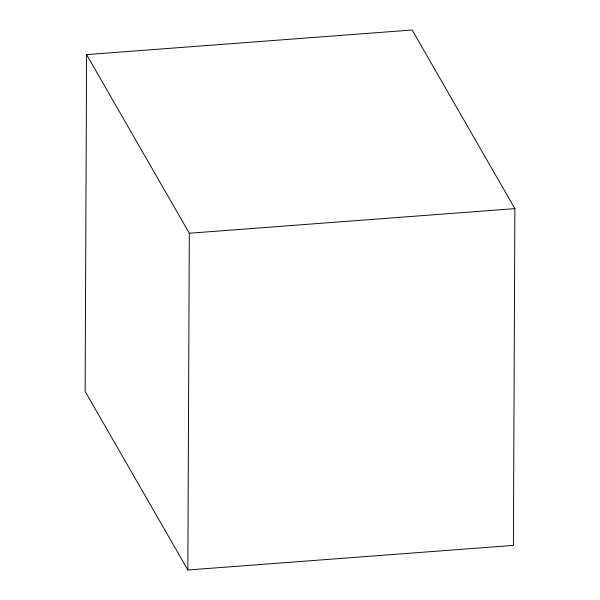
<?xml version="1.0" encoding="UTF-8"?>
<svg xmlns="http://www.w3.org/2000/svg" width="600" height="600" viewBox="0 0 600 600"><rect width="100%" height="100%" fill="white"/><g stroke="black" fill="none" stroke-linecap="round" stroke-linejoin="round"><path stroke-width="0.9" d="M86.595 54.615L85.133 391.373L187.852 570L513.405 545.385L514.868 208.627L412.147 30L86.595 54.615L189.308 233.243L187.852 570M189.308 233.243L514.868 208.627"/></g></svg>
